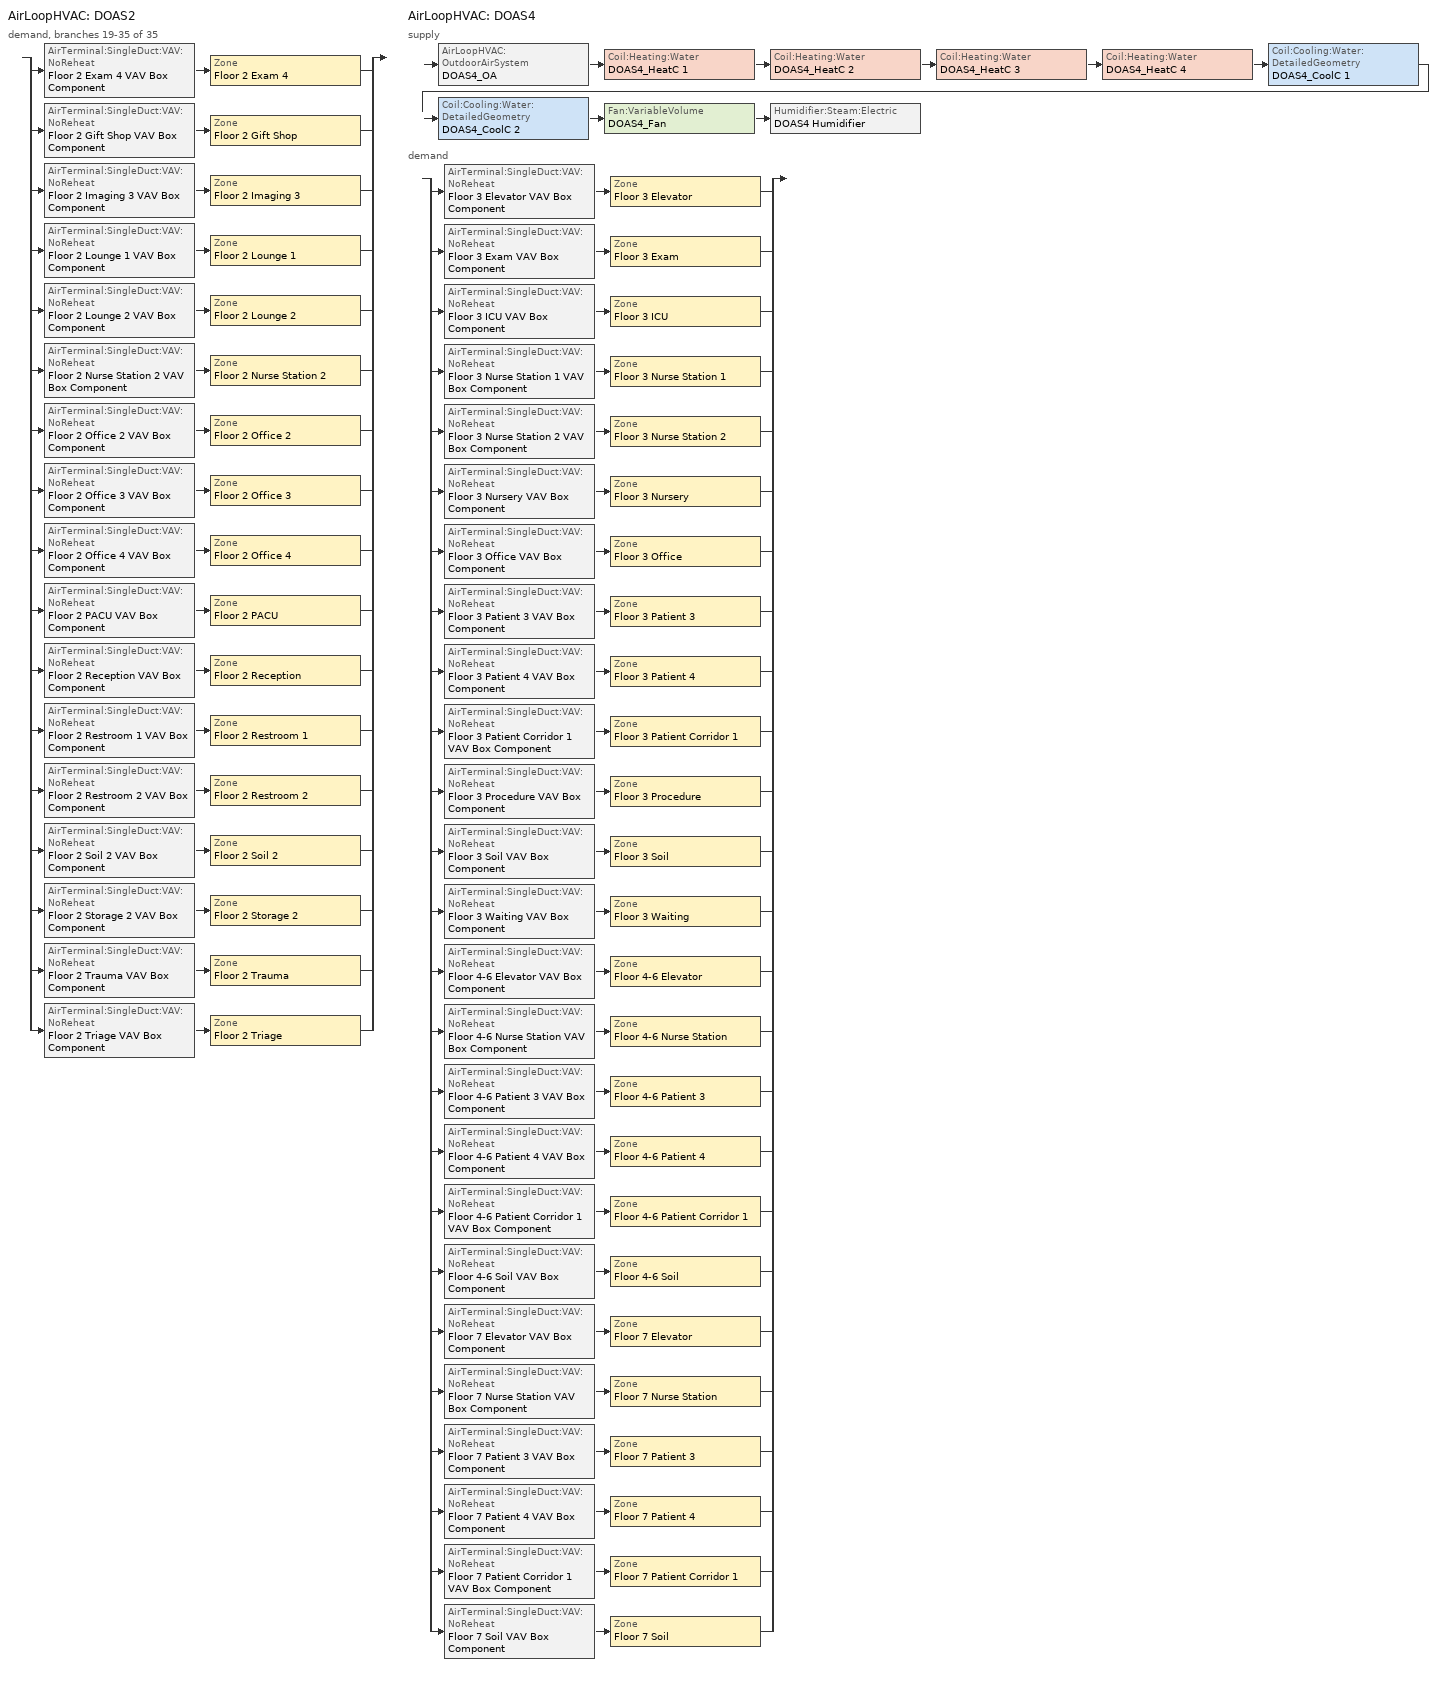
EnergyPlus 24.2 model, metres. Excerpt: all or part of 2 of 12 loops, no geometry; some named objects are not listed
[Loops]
AirLoopHVAC 'DOAS2'
 demand, branches 19-35 of 35: split
  | AirTerminal:SingleDuct:VAV:NoReheat 'Floor 2 Exam 4 VAV Box Component' > Zone 'Floor 2 Exam 4'
  | AirTerminal:SingleDuct:VAV:NoReheat 'Floor 2 Gift Shop VAV Box Component' > Zone 'Floor 2 Gift Shop'
  | AirTerminal:SingleDuct:VAV:NoReheat 'Floor 2 Imaging 3 VAV Box Component' > Zone 'Floor 2 Imaging 3'
  | AirTerminal:SingleDuct:VAV:NoReheat 'Floor 2 Lounge 1 VAV Box Component' > Zone 'Floor 2 Lounge 1'
  | AirTerminal:SingleDuct:VAV:NoReheat 'Floor 2 Lounge 2 VAV Box Component' > Zone 'Floor 2 Lounge 2'
  | AirTerminal:SingleDuct:VAV:NoReheat 'Floor 2 Nurse Station 2 VAV Box Component' > Zone 'Floor 2 Nurse Station 2'
  | AirTerminal:SingleDuct:VAV:NoReheat 'Floor 2 Office 2 VAV Box Component' > Zone 'Floor 2 Office 2'
  | AirTerminal:SingleDuct:VAV:NoReheat 'Floor 2 Office 3 VAV Box Component' > Zone 'Floor 2 Office 3'
  | AirTerminal:SingleDuct:VAV:NoReheat 'Floor 2 Office 4 VAV Box Component' > Zone 'Floor 2 Office 4'
  | AirTerminal:SingleDuct:VAV:NoReheat 'Floor 2 PACU VAV Box Component' > Zone 'Floor 2 PACU'
  | AirTerminal:SingleDuct:VAV:NoReheat 'Floor 2 Reception VAV Box Component' > Zone 'Floor 2 Reception'
  | AirTerminal:SingleDuct:VAV:NoReheat 'Floor 2 Restroom 1 VAV Box Component' > Zone 'Floor 2 Restroom 1'
  | AirTerminal:SingleDuct:VAV:NoReheat 'Floor 2 Restroom 2 VAV Box Component' > Zone 'Floor 2 Restroom 2'
  | AirTerminal:SingleDuct:VAV:NoReheat 'Floor 2 Soil 2 VAV Box Component' > Zone 'Floor 2 Soil 2'
  | AirTerminal:SingleDuct:VAV:NoReheat 'Floor 2 Storage 2 VAV Box Component' > Zone 'Floor 2 Storage 2'
  | AirTerminal:SingleDuct:VAV:NoReheat 'Floor 2 Trauma VAV Box Component' > Zone 'Floor 2 Trauma'
  | AirTerminal:SingleDuct:VAV:NoReheat 'Floor 2 Triage VAV Box Component' > Zone 'Floor 2 Triage'
AirLoopHVAC 'DOAS4'
 supply: AirLoopHVAC:OutdoorAirSystem 'DOAS4_OA' > Coil:Heating:Water 'DOAS4_HeatC 1' > Coil:Heating:Water 'DOAS4_HeatC 2' > Coil:Heating:Water 'DOAS4_HeatC 3' > Coil:Heating:Water 'DOAS4_HeatC 4' > Coil:Cooling:Water:DetailedGeometry 'DOAS4_CoolC 1' > Coil:Cooling:Water:DetailedGeometry 'DOAS4_CoolC 2' > Fan:VariableVolume 'DOAS4_Fan' > Humidifier:Steam:Electric 'DOAS4 Humidifier'
 demand: split
  | AirTerminal:SingleDuct:VAV:NoReheat 'Floor 3 Elevator VAV Box Component' > Zone 'Floor 3 Elevator'
  | AirTerminal:SingleDuct:VAV:NoReheat 'Floor 3 Exam VAV Box Component' > Zone 'Floor 3 Exam'
  | AirTerminal:SingleDuct:VAV:NoReheat 'Floor 3 ICU VAV Box Component' > Zone 'Floor 3 ICU'
  | AirTerminal:SingleDuct:VAV:NoReheat 'Floor 3 Nurse Station 1 VAV Box Component' > Zone 'Floor 3 Nurse Station 1'
  | AirTerminal:SingleDuct:VAV:NoReheat 'Floor 3 Nurse Station 2 VAV Box Component' > Zone 'Floor 3 Nurse Station 2'
  | AirTerminal:SingleDuct:VAV:NoReheat 'Floor 3 Nursery VAV Box Component' > Zone 'Floor 3 Nursery'
  | AirTerminal:SingleDuct:VAV:NoReheat 'Floor 3 Office VAV Box Component' > Zone 'Floor 3 Office'
  | AirTerminal:SingleDuct:VAV:NoReheat 'Floor 3 Patient 3 VAV Box Component' > Zone 'Floor 3 Patient 3'
  | AirTerminal:SingleDuct:VAV:NoReheat 'Floor 3 Patient 4 VAV Box Component' > Zone 'Floor 3 Patient 4'
  | AirTerminal:SingleDuct:VAV:NoReheat 'Floor 3 Patient Corridor 1 VAV Box Component' > Zone 'Floor 3 Patient Corridor 1'
  | AirTerminal:SingleDuct:VAV:NoReheat 'Floor 3 Procedure VAV Box Component' > Zone 'Floor 3 Procedure'
  | AirTerminal:SingleDuct:VAV:NoReheat 'Floor 3 Soil VAV Box Component' > Zone 'Floor 3 Soil'
  | AirTerminal:SingleDuct:VAV:NoReheat 'Floor 3 Waiting VAV Box Component' > Zone 'Floor 3 Waiting'
  | AirTerminal:SingleDuct:VAV:NoReheat 'Floor 4-6 Elevator VAV Box Component' > Zone 'Floor 4-6 Elevator'
  | AirTerminal:SingleDuct:VAV:NoReheat 'Floor 4-6 Nurse Station VAV Box Component' > Zone 'Floor 4-6 Nurse Station'
  | AirTerminal:SingleDuct:VAV:NoReheat 'Floor 4-6 Patient 3 VAV Box Component' > Zone 'Floor 4-6 Patient 3'
  | AirTerminal:SingleDuct:VAV:NoReheat 'Floor 4-6 Patient 4 VAV Box Component' > Zone 'Floor 4-6 Patient 4'
  | AirTerminal:SingleDuct:VAV:NoReheat 'Floor 4-6 Patient Corridor 1 VAV Box Component' > Zone 'Floor 4-6 Patient Corridor 1'
  | AirTerminal:SingleDuct:VAV:NoReheat 'Floor 4-6 Soil VAV Box Component' > Zone 'Floor 4-6 Soil'
  | AirTerminal:SingleDuct:VAV:NoReheat 'Floor 7 Elevator VAV Box Component' > Zone 'Floor 7 Elevator'
  | AirTerminal:SingleDuct:VAV:NoReheat 'Floor 7 Nurse Station VAV Box Component' > Zone 'Floor 7 Nurse Station'
  | AirTerminal:SingleDuct:VAV:NoReheat 'Floor 7 Patient 3 VAV Box Component' > Zone 'Floor 7 Patient 3'
  | AirTerminal:SingleDuct:VAV:NoReheat 'Floor 7 Patient 4 VAV Box Component' > Zone 'Floor 7 Patient 4'
  | AirTerminal:SingleDuct:VAV:NoReheat 'Floor 7 Patient Corridor 1 VAV Box Component' > Zone 'Floor 7 Patient Corridor 1'
  | AirTerminal:SingleDuct:VAV:NoReheat 'Floor 7 Soil VAV Box Component' > Zone 'Floor 7 Soil'
[AirLoopHVAC]
DOAS4: Design supply air flow rate=Autosize
[AirTerminal:SingleDuct:VAV:NoReheat] Availability schedule=ALWAYS_ON; Maximum air flow rate=Autosize; Zone minimum air flow input method=Scheduled
Name | Design specification outdoor air object | Minimum air flow fraction schedule
Floor 2 Exam 4 VAV Box Component | Floor 2 Exam 4 VAV Box OA Design Spec | DCV_SCH
Floor 2 Gift Shop VAV Box Component | Floor 2 Gift Shop VAV Box OA Design Spec | DCV_SCH
Floor 2 Imaging 3 VAV Box Component | Floor 2 Imaging 3 VAV Box OA Design Spec | DCV_SCH
Floor 2 Lounge 1 VAV Box Component | Floor 2 Lounge 1 VAV Box OA Design Spec | DCV_SCH
Floor 2 Lounge 2 VAV Box Component | Floor 2 Lounge 2 VAV Box OA Design Spec | DCV_SCH
Floor 2 Nurse Station 2 VAV Box Component | Floor 2 Nurse Station 2 VAV Box OA Design Spec | DCV_SCH
Floor 2 Office 2 VAV Box Component | Floor 2 Office 2 VAV Box OA Design Spec | DCV_SCH
Floor 2 Office 3 VAV Box Component | Floor 2 Office 3 VAV Box OA Design Spec | DCV_SCH
Floor 2 Office 4 VAV Box Component | Floor 2 Office 4 VAV Box OA Design Spec | DCV_SCH
Floor 2 PACU VAV Box Component | Floor 2 PACU VAV Box OA Design Spec | ALWAYS_ON
Floor 2 Reception VAV Box Component | Floor 2 Reception VAV Box OA Design Spec | DCV_SCH
Floor 2 Restroom 1 VAV Box Component | Floor 2 Restroom 1 VAV Box OA Design Spec | ALWAYS_ON
Floor 2 Restroom 2 VAV Box Component | Floor 2 Restroom 2 VAV Box OA Design Spec | ALWAYS_ON
Floor 2 Soil 2 VAV Box Component | Floor 2 Soil 2 VAV Box OA Design Spec | ALWAYS_ON
Floor 2 Storage 2 VAV Box Component | Floor 2 Storage 2 VAV Box OA Design Spec | DCV_SCH
Floor 2 Trauma VAV Box Component | Floor 2 Trauma VAV Box OA Design Spec | ALWAYS_ON
Floor 2 Triage VAV Box Component | Floor 2 Triage VAV Box OA Design Spec | ALWAYS_ON
Floor 3 Elevator VAV Box Component | Floor 3 Elevator VAV Box OA Design Spec | DCV_SCH
Floor 3 Exam VAV Box Component | Floor 3 Exam VAV Box OA Design Spec | DCV_SCH
Floor 3 ICU VAV Box Component | Floor 3 ICU VAV Box OA Design Spec | ALWAYS_ON
Floor 3 Nurse Station 1 VAV Box Component | Floor 3 Nurse Station 1 VAV Box OA Design Spec | DCV_SCH
Floor 3 Nurse Station 2 VAV Box Component | Floor 3 Nurse Station 2 VAV Box OA Design Spec | DCV_SCH
Floor 3 Nursery VAV Box Component | Floor 3 Nursery VAV Box OA Design Spec | ALWAYS_ON
Floor 3 Office VAV Box Component | Floor 3 Office VAV Box OA Design Spec | DCV_SCH
Floor 3 Patient 3 VAV Box Component | Floor 3 Patient 3 VAV Box OA Design Spec | ALWAYS_ON
Floor 3 Patient 4 VAV Box Component | Floor 3 Patient 4 VAV Box OA Design Spec | ALWAYS_ON
Floor 3 Patient Corridor 1 VAV Box Component | Floor 3 Patient Corridor 1 VAV Box OA Design Spec | DCV_SCH
Floor 3 Procedure VAV Box Component | Floor 3 Procedure VAV Box OA Design Spec | ALWAYS_ON
Floor 3 Soil VAV Box Component | Floor 3 Soil VAV Box OA Design Spec | ALWAYS_ON
Floor 3 Waiting VAV Box Component | Floor 3 Waiting VAV Box OA Design Spec | DCV_SCH
Floor 4-6 Elevator VAV Box Component | Floor 4-6 Elevator VAV Box OA Design Spec | DCV_SCH
Floor 4-6 Nurse Station VAV Box Component | Floor 4-6 Nurse Station VAV Box OA Design Spec | DCV_SCH
Floor 4-6 Patient 3 VAV Box Component | Floor 4-6 Patient 3 VAV Box OA Design Spec | ALWAYS_ON
Floor 4-6 Patient 4 VAV Box Component | Floor 4-6 Patient 4 VAV Box OA Design Spec | ALWAYS_ON
Floor 4-6 Patient Corridor 1 VAV Box Component | Floor 4-6 Patient Corridor 1 VAV Box OA Design Spec | DCV_SCH
Floor 4-6 Soil VAV Box Component | Floor 4-6 Soil VAV Box OA Design Spec | ALWAYS_ON
Floor 7 Elevator VAV Box Component | Floor 7 Elevator VAV Box OA Design Spec | DCV_SCH
Floor 7 Nurse Station VAV Box Component | Floor 7 Nurse Station VAV Box OA Design Spec | DCV_SCH
Floor 7 Patient 3 VAV Box Component | Floor 7 Patient 3 VAV Box OA Design Spec | ALWAYS_ON
Floor 7 Patient 4 VAV Box Component | Floor 7 Patient 4 VAV Box OA Design Spec | ALWAYS_ON
Floor 7 Patient Corridor 1 VAV Box Component | Floor 7 Patient Corridor 1 VAV Box OA Design Spec | DCV_SCH
Floor 7 Soil VAV Box Component | Floor 7 Soil VAV Box OA Design Spec | ALWAYS_ON
[Coil:Cooling:Water:DetailedGeometry] Availability schedule=ALWAYS_ON; Coil depth=Autosize; Fin diameter=Autosize; Fin spacing=0.0018; Fin surface area=Autosize; Fin thermal conductivity=204; Fin thickness=0.0015; Maximum water flow rate=Autosize; Minimum airflow area=Autosize; Number of tube rows=6; Number of tubes per row=Autosize; Total tube inside area=Autosize; Tube depth spacing=0.026; Tube inside diameter=0.01445; Tube outside diameter=0.0159; Tube outside surface area=Autosize; Tube thermal conductivity=386
DOAS4_CoolC 1; DOAS4_CoolC 2
[Coil:Heating:Water] Availability schedule=ALWAYS_ON; Maximum water flow rate=Autosize; Performance input method=UFactorTimesAreaAndDesignWaterFlowRate; Rated capacity=Autosize; Rated inlet air temperature=16.6; Rated inlet water temperature=82.2; Rated outlet air temperature=32.2; Rated outlet water temperature=71.1; U factor times area value=Autosize
DOAS4_HeatC 1; DOAS4_HeatC 2; DOAS4_HeatC 3; DOAS4_HeatC 4
[ComponentCost:LineItem]
Name | Cost per each | Item | Line item type | Quantity | Cost per unit of output capacity
Daylighting:Floor 2 Lounge 2 | 1 | Floor 2 Lounge 2 | Daylighting:Controls | 1
Daylighting:Floor 2 Nurse Station 2 | 1 | Floor 2 Nurse Station 2 | Daylighting:Controls | 1
Daylighting:Floor 2 Office 2 | 1 | Floor 2 Office 2 | Daylighting:Controls | 1
Daylighting:Floor 2 Office 4 | 1 | Floor 2 Office 4 | Daylighting:Controls | 1
Daylighting:Floor 2 Reception | 1 | Floor 2 Reception | Daylighting:Controls | 1
Daylighting:Floor 3 Elevator | 1 | Floor 3 Elevator | Daylighting:Controls | 1
Daylighting:Floor 3 Nurse Station 1 | 1 | Floor 3 Nurse Station 1 | Daylighting:Controls | 1
Daylighting:Floor 3 Nurse Station 2 | 1 | Floor 3 Nurse Station 2 | Daylighting:Controls | 1
Daylighting:Floor 3 Office | 1 | Floor 3 Office | Daylighting:Controls | 1
Daylighting:Floor 3 Patient Corridor 1 | 1 | Floor 3 Patient Corridor 1 | Daylighting:Controls | 1
Daylighting:Floor 3 Waiting | 1 | Floor 3 Waiting | Daylighting:Controls | 1
Daylighting:Floor 4-6 Elevator | 1 | Floor 4-6 Elevator | Daylighting:Controls | 1
Daylighting:Floor 4-6 Nurse Station | 1 | Floor 4-6 Nurse Station | Daylighting:Controls | 1
Daylighting:Floor 4-6 Patient Corridor 1 | 1 | Floor 4-6 Patient Corridor 1 | Daylighting:Controls | 1
Daylighting:Floor 7 Elevator | 1 | Floor 7 Elevator | Daylighting:Controls | 1
Daylighting:Floor 7 Nurse Station | 1 | Floor 7 Nurse Station | Daylighting:Controls | 1
Daylighting:Floor 7 Patient Corridor 1 | 1 | Floor 7 Patient Corridor 1 | Daylighting:Controls | 1
ElectricEquipment:Floor 2 Exam 4:ElecPlug | 1 | Floor 2 Exam 4 | General | 3.9985
ElectricEquipment:Floor 2 Gift Shop:ElecPlug | 1 | Floor 2 Gift Shop | General | 0.8997
ElectricEquipment:Floor 2 Imaging 3:ElecPlug | 1 | Floor 2 Imaging 3 | General | 3.9985
ElectricEquipment:Floor 2 Imaging 3:ElecProcess | 1 | Floor 2 Imaging 3 | General | 31.9995
ElectricEquipment:Floor 2 Lounge 1:ElecPlug | 1 | Floor 2 Lounge 1 | General | 0.1204
ElectricEquipment:Floor 2 Lounge 2:ElecPlug | 1 | Floor 2 Lounge 2 | General | 0.0878
ElectricEquipment:Floor 2 Nurse Station 2:ElecPlug | 1 | Floor 2 Nurse Station 2 | General | 0.9996
ElectricEquipment:Floor 2 Nurse Station 2:ElecProcess | 1 | Floor 2 Nurse Station 2 | General | 1.9993
ElectricEquipment:Floor 2 Office 2:ElecPlug | 1 | Floor 2 Office 2 | General | 0.9597
ElectricEquipment:Floor 2 Office 3:ElecPlug | 1 | Floor 2 Office 3 | General | 1.4995
ElectricEquipment:Floor 2 Office 4:ElecPlug | 1 | Floor 2 Office 4 | General | 1.7494
ElectricEquipment:Floor 2 PACU:ElecPlug; ElectricEquipment:Floor 2 PACU:ElecProcess | 1 | Floor 2 PACU | General | 4.0485
ElectricEquipment:Floor 2 Reception:ElecPlug | 1 | Floor 2 Reception | General | 0.1756
ElectricEquipment:Floor 2 Restroom 1:ElecPlug | 1 | Floor 2 Restroom 1 | General | 0.0642
ElectricEquipment:Floor 2 Restroom 2:ElecPlug | 1 | Floor 2 Restroom 2 | General | 0.0903
ElectricEquipment:Floor 2 Storage 2:ElecPlug | 1 | Floor 2 Storage 2 | General | 0.6398
ElectricEquipment:Floor 2 Trauma:ElecPlug | 1 | Floor 2 Trauma | General | 4.4784
ElectricEquipment:Floor 2 Trauma:ElecProcess | 1 | Floor 2 Trauma | General | 13.4393
ElectricEquipment:Floor 2 Triage:ElecPlug | 1 | Floor 2 Triage | General | 0.8747
ElectricEquipment:Floor 3 Elevator:ElecPlug | 1 | Floor 3 Elevator | General | 0.1806
ElectricEquipment:Floor 3 Exam:ElecPlug | 1 | Floor 3 Exam | General | 2.699
ElectricEquipment:Floor 3 ICU:ElecPlug; ElectricEquipment:Floor 3 ICU:ElecProcess | 1 | Floor 3 ICU | General | 2.0992
ElectricEquipment:Floor 3 Nurse Station 1:ElecPlug | 1 | Floor 3 Nurse Station 1 | General | 0.7517
ElectricEquipment:Floor 3 Nurse Station 1:ElecProcess | 1 | Floor 3 Nurse Station 1 | General | 1.5035
ElectricEquipment:Floor 3 Nurse Station 2:ElecPlug | 1 | Floor 3 Nurse Station 2 | General | 0.5998
ElectricEquipment:Floor 3 Nurse Station 2:ElecProcess | 1 | Floor 3 Nurse Station 2 | General | 1.1996
ElectricEquipment:Floor 3 Nursery:ElecPlug | 1 | Floor 3 Nursery | General | 0.9896
ElectricEquipment:Floor 3 Office:ElecPlug | 1 | Floor 3 Office | General | 1.3495
ElectricEquipment:Floor 3 Patient 3:ElecPlug | 1 | Floor 3 Patient 3 | General | 3.9486
ElectricEquipment:Floor 3 Patient 4:ElecPlug | 1 | Floor 3 Patient 4 | General | 3.9486
ElectricEquipment:Floor 3 Patient Corridor 1:ElecPlug | 1 | Floor 3 Patient Corridor 1 | General | 0.3355
ElectricEquipment:Floor 3 Procedure:ElecPlug | 1 | Floor 3 Procedure | General | 0.7197
ElectricEquipment:Floor 3 Procedure:ElecProcess | 1 | Floor 3 Procedure | General | 2.1599
ElectricEquipment:Floor 3 Waiting:ElecPlug | 1 | Floor 3 Waiting | General | 0.0993
ElectricEquipment:Floor 4-6 Elevator:ElecPlug | 1 | Floor 4-6 Elevator | General | 0.5418
ElectricEquipment:Floor 4-6 Nurse Station:ElecPlug | 1 | Floor 4-6 Nurse Station | General | 2.2552
ElectricEquipment:Floor 4-6 Nurse Station:ElecProcess | 1 | Floor 4-6 Nurse Station | General | 4.5104
ElectricEquipment:Floor 4-6 Patient 3:ElecPlug | 1 | Floor 4-6 Patient 3 | General | 11.8457
ElectricEquipment:Floor 4-6 Patient 4:ElecPlug | 1 | Floor 4-6 Patient 4 | General | 11.8457
ElectricEquipment:Floor 4-6 Patient Corridor 1:ElecPlug | 1 | Floor 4-6 Patient Corridor 1 | General | 1.0066
ElectricEquipment:Floor 7 Elevator:ElecPlug | 1 | Floor 7 Elevator | General | 0.1806
ElectricEquipment:Floor 7 Nurse Station:ElecPlug | 1 | Floor 7 Nurse Station | General | 0.7517
ElectricEquipment:Floor 7 Nurse Station:ElecProcess | 1 | Floor 7 Nurse Station | General | 1.5035
ElectricEquipment:Floor 7 Patient 3:ElecPlug | 1 | Floor 7 Patient 3 | General | 3.9486
ElectricEquipment:Floor 7 Patient 4:ElecPlug | 1 | Floor 7 Patient 4 | General | 3.9486
ElectricEquipment:Floor 7 Patient Corridor 1:ElecPlug | 1 | Floor 7 Patient Corridor 1 | General | 0.3355
Infiltration:Floor 2 Gift Shop | 1 | Floor 2 Gift Shop | General | 0
Infiltration:Floor 2 Imaging 3 | 1 | Floor 2 Imaging 3 | General | 0
Infiltration:Floor 2 Lounge 2 | 1 | Floor 2 Lounge 2 | General | 0
Infiltration:Floor 2 Nurse Station 2 | 1 | Floor 2 Nurse Station 2 | General | 0
Infiltration:Floor 2 Office 2 | 1 | Floor 2 Office 2 | General | 0
Infiltration:Floor 2 Office 4 | 1 | Floor 2 Office 4 | General | 0
Infiltration:Floor 2 PACU | 1 | Floor 2 PACU | General | 0
Infiltration:Floor 2 Reception | 1 | Floor 2 Reception | General | 0
Infiltration:Floor 2 Restroom 1 | 1 | Floor 2 Restroom 1 | General | 0
Infiltration:Floor 2 Restroom 2 | 1 | Floor 2 Restroom 2 | General | 0
Infiltration:Floor 2 Triage | 1 | Floor 2 Triage | General | 0
Infiltration:Floor 3 Elevator | 1 | Floor 3 Elevator | General | 0
Infiltration:Floor 3 ICU | 1 | Floor 3 ICU | General | 0
Infiltration:Floor 3 Nurse Station 1 | 1 | Floor 3 Nurse Station 1 | General | 0
Infiltration:Floor 3 Nurse Station 2 | 1 | Floor 3 Nurse Station 2 | General | 0
Infiltration:Floor 3 Nursery | 1 | Floor 3 Nursery | General | 0
Infiltration:Floor 3 Office | 1 | Floor 3 Office | General | 0
Infiltration:Floor 3 Patient 3 | 1 | Floor 3 Patient 3 | General | 0
Infiltration:Floor 3 Patient 4 | 1 | Floor 3 Patient 4 | General | 0
Infiltration:Floor 3 Patient Corridor 1 | 1 | Floor 3 Patient Corridor 1 | General | 0
Infiltration:Floor 3 Procedure | 1 | Floor 3 Procedure | General | 0
Infiltration:Floor 3 Waiting | 1 | Floor 3 Waiting | General | 0
Infiltration:Floor 4-6 Elevator | 1 | Floor 4-6 Elevator | General | 0
Infiltration:Floor 4-6 Nurse Station | 1 | Floor 4-6 Nurse Station | General | 0
Infiltration:Floor 4-6 Patient 3 | 1 | Floor 4-6 Patient 3 | General | 0
Infiltration:Floor 4-6 Patient 4 | 1 | Floor 4-6 Patient 4 | General | 0
Infiltration:Floor 4-6 Patient Corridor 1 | 1 | Floor 4-6 Patient Corridor 1 | General | 0
Infiltration:Floor 7 Elevator | 1 | Floor 7 Elevator | General | 0
Infiltration:Floor 7 Nurse Station | 1 | Floor 7 Nurse Station | General | 0
Infiltration:Floor 7 Patient 3 | 1 | Floor 7 Patient 3 | General | 0
Infiltration:Floor 7 Patient 4 | 1 | Floor 7 Patient 4 | General | 0
Infiltration:Floor 7 Patient Corridor 1 | 1 | Floor 7 Patient Corridor 1 | General | 0
LIGHTING EQUIP:Floor 2 Exam 4 |  | Floor 2 Exam 4 | Lights |  | 1
LIGHTING EQUIP:Floor 2 Gift Shop |  | Floor 2 Gift Shop | Lights |  | 1
LIGHTING EQUIP:Floor 2 Imaging 3 |  | Floor 2 Imaging 3 | Lights |  | 1
LIGHTING EQUIP:Floor 2 Lounge 1 |  | Floor 2 Lounge 1 | Lights |  | 1
LIGHTING EQUIP:Floor 2 Lounge 2 |  | Floor 2 Lounge 2 | Lights |  | 1
LIGHTING EQUIP:Floor 2 Nurse Station 2 |  | Floor 2 Nurse Station 2 | Lights |  | 1
LIGHTING EQUIP:Floor 2 Office 2 |  | Floor 2 Office 2 | Lights |  | 1
LIGHTING EQUIP:Floor 2 Office 3 |  | Floor 2 Office 3 | Lights |  | 1
LIGHTING EQUIP:Floor 2 Office 4 |  | Floor 2 Office 4 | Lights |  | 1
LIGHTING EQUIP:Floor 2 PACU |  | Floor 2 PACU | Lights |  | 1
LIGHTING EQUIP:Floor 2 Reception |  | Floor 2 Reception | Lights |  | 1
LIGHTING EQUIP:Floor 2 Restroom 1 |  | Floor 2 Restroom 1 | Lights |  | 1
LIGHTING EQUIP:Floor 2 Restroom 2 |  | Floor 2 Restroom 2 | Lights |  | 1
LIGHTING EQUIP:Floor 2 Soil 2 |  | Floor 2 Soil 2 | Lights |  | 1
LIGHTING EQUIP:Floor 2 Storage 2 |  | Floor 2 Storage 2 | Lights |  | 1
LIGHTING EQUIP:Floor 2 Trauma |  | Floor 2 Trauma | Lights |  | 1
LIGHTING EQUIP:Floor 2 Triage |  | Floor 2 Triage | Lights |  | 1
LIGHTING EQUIP:Floor 3 Elevator |  | Floor 3 Elevator | Lights |  | 1
LIGHTING EQUIP:Floor 3 Exam |  | Floor 3 Exam | Lights |  | 1
LIGHTING EQUIP:Floor 3 ICU |  | Floor 3 ICU | Lights |  | 1
LIGHTING EQUIP:Floor 3 Nurse Station 1 |  | Floor 3 Nurse Station 1 | Lights |  | 1
LIGHTING EQUIP:Floor 3 Nurse Station 2 |  | Floor 3 Nurse Station 2 | Lights |  | 1
LIGHTING EQUIP:Floor 3 Nursery |  | Floor 3 Nursery | Lights |  | 1
LIGHTING EQUIP:Floor 3 Office |  | Floor 3 Office | Lights |  | 1
LIGHTING EQUIP:Floor 3 Patient 3 |  | Floor 3 Patient 3 | Lights |  | 1
LIGHTING EQUIP:Floor 3 Patient 4 |  | Floor 3 Patient 4 | Lights |  | 1
LIGHTING EQUIP:Floor 3 Patient Corridor 1 |  | Floor 3 Patient Corridor 1 | Lights |  | 1
LIGHTING EQUIP:Floor 3 Procedure |  | Floor 3 Procedure | Lights |  | 1
LIGHTING EQUIP:Floor 3 Soil |  | Floor 3 Soil | Lights |  | 1
LIGHTING EQUIP:Floor 3 Waiting |  | Floor 3 Waiting | Lights |  | 1
LIGHTING EQUIP:Floor 4-6 Elevator |  | Floor 4-6 Elevator | Lights |  | 1
LIGHTING EQUIP:Floor 4-6 Nurse Station |  | Floor 4-6 Nurse Station | Lights |  | 1
LIGHTING EQUIP:Floor 4-6 Patient 3 |  | Floor 4-6 Patient 3 | Lights |  | 1
LIGHTING EQUIP:Floor 4-6 Patient 4 |  | Floor 4-6 Patient 4 | Lights |  | 1
LIGHTING EQUIP:Floor 4-6 Patient Corridor 1 |  | Floor 4-6 Patient Corridor 1 | Lights |  | 1
LIGHTING EQUIP:Floor 4-6 Soil |  | Floor 4-6 Soil | Lights |  | 1
LIGHTING EQUIP:Floor 7 Elevator |  | Floor 7 Elevator | Lights |  | 1
LIGHTING EQUIP:Floor 7 Nurse Station |  | Floor 7 Nurse Station | Lights |  | 1
LIGHTING EQUIP:Floor 7 Patient 3 |  | Floor 7 Patient 3 | Lights |  | 1
LIGHTING EQUIP:Floor 7 Patient 4 |  | Floor 7 Patient 4 | Lights |  | 1
LIGHTING EQUIP:Floor 7 Patient Corridor 1 |  | Floor 7 Patient Corridor 1 | Lights |  | 1
LIGHTING EQUIP:Floor 7 Soil |  | Floor 7 Soil | Lights |  | 1
People:Floor 2 Exam 4 | 1 | Floor 2 Exam 4 | General | 19.9927
People:Floor 2 Gift Shop | 1 | Floor 2 Gift Shop | General | 8.9967
People:Floor 2 Imaging 3 | 1 | Floor 2 Imaging 3 | General | 19.9927
People:Floor 2 Lounge 1 | 1 | Floor 2 Lounge 1 | General | 5.9978
People:Floor 2 Lounge 2 | 1 | Floor 2 Lounge 2 | General | 4.3734
People:Floor 2 Nurse Station 2 | 1 | Floor 2 Nurse Station 2 | General | 19.9927
People:Floor 2 Office 2 | 1 | Floor 2 Office 2 | General | 9.5965
People:Floor 2 Office 3 | 1 | Floor 2 Office 3 | General | 14.9946
People:Floor 2 Office 4 | 1 | Floor 2 Office 4 | General | 17.4936
People:Floor 2 PACU | 1 | Floor 2 PACU | General | 20.2426
People:Floor 2 Reception | 1 | Floor 2 Reception | General | 52.4972
People:Floor 2 Restroom 1 | 1 | Floor 2 Restroom 1 | General | 3.1988
People:Floor 2 Restroom 2 | 1 | Floor 2 Restroom 2 | General | 4.4984
People:Floor 2 Soil 2 | 1 | Floor 2 Soil 2 | General | 1.5994
People:Floor 2 Trauma | 1 | Floor 2 Trauma | General | 22.3919
People:Floor 2 Triage | 1 | Floor 2 Triage | General | 4.3734
People:Floor 3 Elevator | 1 | Floor 3 Elevator | General | 53.9971
People:Floor 3 Exam | 1 | Floor 3 Exam | General | 13.4951
People:Floor 3 ICU | 1 | Floor 3 ICU | General | 10.4962
People:Floor 3 Nurse Station 1 | 1 | Floor 3 Nurse Station 1 | General | 15.0345
People:Floor 3 Nurse Station 2 | 1 | Floor 3 Nurse Station 2 | General | 11.9956
People:Floor 3 Nursery | 1 | Floor 3 Nursery | General | 4.9482
People:Floor 3 Office | 1 | Floor 3 Office | General | 13.4951
People:Floor 3 Patient 3 | 1 | Floor 3 Patient 3 | General | 19.7428
People:Floor 3 Patient 4 | 1 | Floor 3 Patient 4 | General | 19.7428
People:Floor 3 Procedure | 1 | Floor 3 Procedure | General | 3.5987
People:Floor 3 Soil | 1 | Floor 3 Soil | General | 4.9982
People:Floor 3 Waiting | 1 | Floor 3 Waiting | General | 29.6984
People:Floor 4-6 Elevator | 1 | Floor 4-6 Elevator | General | 161.9913
People:Floor 4-6 Nurse Station | 1 | Floor 4-6 Nurse Station | General | 45.1036
People:Floor 4-6 Patient 3 | 1 | Floor 4-6 Patient 3 | General | 59.2285
People:Floor 4-6 Patient 4 | 1 | Floor 4-6 Patient 4 | General | 59.2285
People:Floor 4-6 Soil | 1 | Floor 4-6 Soil | General | 14.9946
People:Floor 7 Elevator | 1 | Floor 7 Elevator | General | 53.9971
People:Floor 7 Nurse Station | 1 | Floor 7 Nurse Station | General | 15.0345
People:Floor 7 Patient 3 | 1 | Floor 7 Patient 3 | General | 19.7428
People:Floor 7 Patient 4 | 1 | Floor 7 Patient 4 | General | 19.7428
People:Floor 7 Soil | 1 | Floor 7 Soil | General | 4.9982
[Controller:OutdoorAir]
DOAS4_OA_Controller: Economizer control action type=ModulateFlow; Economizer control type=DifferentialEnthalpy; Economizer maximum limit dry bulb temperature=28; Economizer maximum limit enthalpy=64000; Economizer minimum limit dry bulb temperature=-100; Heat recovery bypass control type=BypassWhenOAFlowGreaterThanMinimum; High humidity control=No; Lockout type=NoLockout; Maximum outdoor air flow rate=Autosize; Minimum fraction of outdoor air schedule=DOAS4_OAMinOAFracSchedule; Minimum limit type=FixedMinimum; Minimum outdoor air flow rate=0; Minimum outdoor air schedule=MinOA_MotorizedDamper_Sched
[Controller:WaterCoil] Actuator variable=Flow; Maximum actuated flow=Autosize; Minimum actuated flow=0
Name | Action | Control variable | Controller convergence tolerance
DOAS4_CoolC 1_Controller; DOAS4_CoolC 2_Controller | Reverse | TemperatureAndHumidityRatio
DOAS4_HeatC 1_Controller; DOAS4_HeatC 2_Controller; DOAS4_HeatC 3_Controller; DOAS4_HeatC 4_Controller | Normal | Temperature | 0.0001
[DesignSpecification:OutdoorAir]
Name | Outdoor air flow air changes per hour | Outdoor air flow per person | Outdoor air flow per zone | Outdoor air flow per zone floor area | Outdoor air method
Floor 2 Exam 4 VAV Box OA Design Spec; Floor 2 Gift Shop VAV Box OA Design Spec; Floor 2 Imaging 3 VAV Box OA Design Spec; Floor 2 Lounge 1 VAV Box OA Design Spec; Floor 2 Lounge 2 VAV Box OA Design Spec; Floor 2 Nurse Station 2 VAV Box OA Design Spec; Floor 2 Office 2 VAV Box OA Design Spec; Floor 2 Office 3 VAV Box OA Design Spec; Floor 2 Office 4 VAV Box OA Design Spec; Floor 2 Reception VAV Box OA Design Spec; Floor 2 Soil 2 VAV Box OA Design Spec; Floor 3 Elevator VAV Box OA Design Spec; Floor 3 Exam VAV Box OA Design Spec; Floor 3 Nurse Station 1 VAV Box OA Design Spec; Floor 3 Nurse Station 2 VAV Box OA Design Spec; Floor 3 Office VAV Box OA Design Spec; Floor 3 Soil VAV Box OA Design Spec; Floor 3 Waiting VAV Box OA Design Spec; Floor 4-6 Elevator VAV Box OA Design Spec; Floor 4-6 Nurse Station VAV Box OA Design Spec; Floor 4-6 Soil VAV Box OA Design Spec; Floor 7 Elevator VAV Box OA Design Spec; Floor 7 Nurse Station VAV Box OA Design Spec; Floor 7 Soil VAV Box OA Design Spec | 0 | 0.00236 | 0 | 0.000305 | Sum
Floor 2 PACU VAV Box OA Design Spec; Floor 2 Triage VAV Box OA Design Spec; Floor 3 ICU VAV Box OA Design Spec; Floor 3 Nursery VAV Box OA Design Spec; Floor 3 Patient 3 VAV Box OA Design Spec; Floor 3 Patient 4 VAV Box OA Design Spec; Floor 4-6 Patient 3 VAV Box OA Design Spec; Floor 4-6 Patient 4 VAV Box OA Design Spec; Floor 7 Patient 3 VAV Box OA Design Spec; Floor 7 Patient 4 VAV Box OA Design Spec | 2 | 0 | 0 | 0 | Sum
Floor 2 Restroom 1 VAV Box OA Design Spec; Floor 2 Restroom 2 VAV Box OA Design Spec | 0 | 0 | 0 | 0.00127 | Sum
Floor 2 Storage 2 VAV Box OA Design Spec | 0 | 0 | 0 | 0.00061 | Sum
Floor 2 Trauma VAV Box OA Design Spec; Floor 3 Procedure VAV Box OA Design Spec | 3 | 0 | 0 | 0 | Sum
Floor 3 Patient Corridor 1 VAV Box OA Design Spec; Floor 4-6 Patient Corridor 1 VAV Box OA Design Spec; Floor 7 Patient Corridor 1 VAV Box OA Design Spec | 0 | 0 | 0 | 0.000305 | Sum
SZ DSOA Floor 2 Exam 4; SZ DSOA Floor 2 Imaging 3; SZ DSOA Floor 2 Nurse Station 2 |  | 0 | 0.160525 | 0 | Flow/Zone
SZ DSOA Floor 2 Gift Shop |  | 0 | 0.0722361 | 0 | Flow/Zone
SZ DSOA Floor 2 Lounge 1 |  | 0 | 0.0481574 | 0 | Flow/Zone
SZ DSOA Floor 2 Lounge 2 |  | 0 | 0.0351147 | 0 | Flow/Zone
SZ DSOA Floor 2 Office 2 |  | 0 | 0.0770518 | 0 | Flow/Zone
SZ DSOA Floor 2 Office 3 |  | 0 | 0.120393 | 0 | Flow/Zone
SZ DSOA Floor 2 Office 4 |  | 0 | 0.140459 | 0 | Flow/Zone
SZ DSOA Floor 2 PACU |  | 0 | 0.637129 | 0 | Flow/Zone
SZ DSOA Floor 2 Reception |  | 0 | 0.17348 | 0 | Flow/Zone
SZ DSOA Floor 2 Restroom 1 |  | 0 | 0.0755116 | 0 | Flow/Zone
SZ DSOA Floor 2 Restroom 2 |  | 0 | 0.106188 | 0 | Flow/Zone
SZ DSOA Floor 2 Soil 2 |  | 0 | 0.012842 | 0 | Flow/Zone
SZ DSOA Floor 2 Storage 2 |  | 0 | 0.0362693 | 0 | Flow/Zone
SZ DSOA Floor 2 Trauma |  | 0 | 1.05716 | 0 | Flow/Zone
SZ DSOA Floor 2 Triage |  | 0 | 0.137651 | 0 | Flow/Zone
SZ DSOA Floor 3 Elevator; SZ DSOA Floor 4-6 Elevator; SZ DSOA Floor 7 Elevator |  | 0 | 0.178437 | 0 | Flow/Zone
SZ DSOA Floor 3 Exam; SZ DSOA Floor 3 Office |  | 0 | 0.108354 | 0 | Flow/Zone
SZ DSOA Floor 3 ICU |  | 0 | 0.330363 | 0 | Flow/Zone
SZ DSOA Floor 3 Nurse Station 1; SZ DSOA Floor 4-6 Nurse Station; SZ DSOA Floor 7 Nurse Station |  | 0 | 0.120714 | 0 | Flow/Zone
SZ DSOA Floor 3 Nurse Station 2 |  | 0 | 0.0963147 | 0 | Flow/Zone
SZ DSOA Floor 3 Nursery |  | 0 | 0.155743 | 0 | Flow/Zone
SZ DSOA Floor 3 Patient 3; SZ DSOA Floor 3 Patient 4; SZ DSOA Floor 4-6 Patient 3; SZ DSOA Floor 4-6 Patient 4; SZ DSOA Floor 7 Patient 3; SZ DSOA Floor 7 Patient 4 |  | 0 | 0.621397 | 0 | Flow/Zone
SZ DSOA Floor 3 Patient Corridor 1; SZ DSOA Floor 4-6 Patient Corridor 1; SZ DSOA Floor 7 Patient Corridor 1 |  | 0 | 0.0947534 | 0 | Flow/Zone
SZ DSOA Floor 3 Procedure |  | 0 | 0.169901 | 0 | Flow/Zone
SZ DSOA Floor 3 Soil; SZ DSOA Floor 4-6 Soil; SZ DSOA Floor 7 Soil |  | 0 | 0.0401311 | 0 | Flow/Zone
SZ DSOA Floor 3 Waiting |  | 0 | 0.0981403 | 0 | Flow/Zone
[Fan:VariableVolume]
DOAS4_Fan: Availability schedule=HVACOperationSchd; End use subcategory=Fan Energy; Fan power coefficient 1=0.0407599; Fan power coefficient 2=0.088045; Fan power coefficient 3=-0.0729261; Fan power coefficient 4=0.94374; Fan power coefficient 5=0; Fan power minimum air flow rate=0; Fan power minimum flow rate input method=FixedFlowRate; Fan total efficiency=0.682; Maximum flow rate=Autosize; Motor efficiency=0.962; Motor in airstream fraction=1; Pressure rise=1866
[Fan:ZoneExhaust] Availability schedule=Hours_of_operation; End use subcategory=Zone Exhaust Fans; Fan total efficiency=0.5; Pressure rise=187
Name | Maximum flow rate
Floor 2 Restroom 1 Exhaust Fan 1 | 0.0755
Floor 2 Restroom 2 Exhaust Fan 1 | 0.1062
Floor 2 Soil 2 Exhaust Fan 1 | 0.0128
Floor 2 Triage Exhaust Fan 1 | 0.1377
Floor 3 Soil Exhaust Fan 1; Floor 4-6 Soil Exhaust Fan 1; Floor 7 Soil Exhaust Fan 1 | 0.0401
[Humidifier:Steam:Electric]
DOAS4 Humidifier: Availability schedule=ALWAYS_ON; Rated capacity=0.0001813; Rated fan power=0; Rated power=536374; Standby power=0
[SetpointManager:MixedAir] Control variable=Temperature
Name | Setpoint node or nodelist
DOAS4_CoolC 1 SAT Manager | DOAS4_CoolC 1-DOAS4_CoolC 2Node
DOAS4_HeatC 1 SAT Manager | DOAS4_HeatC 1-DOAS4_HeatC 2Node
DOAS4_HeatC 2 SAT Manager | DOAS4_HeatC 2-DOAS4_HeatC 3Node
DOAS4_HeatC 3 SAT Manager | DOAS4_HeatC 3-DOAS4_HeatC 4Node
DOAS4_HeatC 4 SAT Manager | DOAS4_HeatC 4-DOAS4_CoolC 1Node
DOAS4_OAMixed Air Temp Manager | DOAS4_OA-DOAS4_HeatC 1Node
[SetpointManager:SingleZone:Humidity:Maximum]
Name | Setpoint node or nodelist
DOAS4_CoolC 1 HUMRAT setpoint | DOAS4_CoolC 1-DOAS4_CoolC 2Node
DOAS4_CoolC 2 HUMRAT setpoint | DOAS4_CoolC 2-DOAS4_FanNode
[SetpointManager:SingleZone:Humidity:Minimum]
DOAS4 Humidifier HUMRAT setpoint: Setpoint node or nodelist=DOAS4 Supply Equipment Outlet Node
[Sizing:System]
DOAS4: 100 outdoor air in cooling=Yes; 100 outdoor air in heating=Yes; Central cooling capacity control method=VAV; Central cooling design supply air humidity ratio=0.0085; Central cooling design supply air temperature=12.8; Central heating design supply air humidity ratio=0.008; Central heating design supply air temperature=12.8; Central heating maximum system air flow ratio=0.3; Cooling design capacity=Autosize; Cooling design capacity method=CoolingDesignCapacity; Cooling supply air flow rate=0; Cooling supply air flow rate method=DesignDay; Design outdoor air flow rate=Autosize; Heating design capacity=Autosize; Heating design capacity method=HeatingDesignCapacity; Heating supply air flow rate=0; Heating supply air flow rate method=DesignDay; Precool design humidity ratio=0.008; Precool design temperature=12.8; Preheat design humidity ratio=0.008; Preheat design temperature=7; Type of load to size on=VentilationRequirement; Type of zone sum to use=NonCoincident; Zone maximum outdoor air fraction=1
[Sizing:Zone] Account for dedicated outdoor air system=No; Cooling design air flow method=DesignDayWithLimit; Cooling minimum air flow fraction=0; Dedicated outdoor air high setpoint temperature for design=Autosize; Dedicated outdoor air low setpoint temperature for design=Autosize; Dedicated outdoor air system control strategy=NeutralSupplyAir; Heating design air flow method=DesignDay; Heating design air flow rate=0; Zone cooling design supply air humidity ratio=0.0085; Zone cooling design supply air temperature=13; Zone cooling design supply air temperature input method=SupplyAirTemperature; Zone heating design supply air humidity ratio=0.008; Zone heating design supply air temperature=40; Zone heating design supply air temperature input method=SupplyAirTemperature
Name | Cooling minimum air flow | Design specification outdoor air object
Floor 2 Exam 4 | 1.72733 | SZ DSOA Floor 2 Exam 4
Floor 2 Gift Shop |  | SZ DSOA Floor 2 Gift Shop
Floor 2 Imaging 3 | 1.72733 | SZ DSOA Floor 2 Imaging 3
Floor 2 Lounge 1 |  | SZ DSOA Floor 2 Lounge 1
Floor 2 Lounge 2 |  | SZ DSOA Floor 2 Lounge 2
Floor 2 Nurse Station 2 |  | SZ DSOA Floor 2 Nurse Station 2
Floor 2 Office 2 |  | SZ DSOA Floor 2 Office 2
Floor 2 Office 3 |  | SZ DSOA Floor 2 Office 3
Floor 2 Office 4 |  | SZ DSOA Floor 2 Office 4
Floor 2 PACU | 1.27426 | SZ DSOA Floor 2 PACU
Floor 2 Reception |  | SZ DSOA Floor 2 Reception
Floor 2 Restroom 1 | 0.427899 | SZ DSOA Floor 2 Restroom 1
Floor 2 Restroom 2 | 0.601733 | SZ DSOA Floor 2 Restroom 2
Floor 2 Soil 2 | 0.238868 | SZ DSOA Floor 2 Soil 2
Floor 2 Storage 2 |  | SZ DSOA Floor 2 Storage 2
Floor 2 Trauma | 4.22865 | SZ DSOA Floor 2 Trauma
Floor 2 Triage | 0.688257 | SZ DSOA Floor 2 Triage
Floor 3 Elevator |  | SZ DSOA Floor 3 Elevator
Floor 3 Exam | 1.16595 | SZ DSOA Floor 3 Exam
Floor 3 ICU | 0.660726 | SZ DSOA Floor 3 ICU
Floor 3 Nurse Station 1 |  | SZ DSOA Floor 3 Nurse Station 1
Floor 3 Nurse Station 2 |  | SZ DSOA Floor 3 Nurse Station 2
Floor 3 Nursery | 0.311485 | SZ DSOA Floor 3 Nursery
Floor 3 Office |  | SZ DSOA Floor 3 Office
Floor 3 Patient 3 | 0.621397 | SZ DSOA Floor 3 Patient 3
Floor 3 Patient 4 | 0.621397 | SZ DSOA Floor 3 Patient 4
Floor 3 Patient Corridor 1 | 0.431373 | SZ DSOA Floor 3 Patient Corridor 1
Floor 3 Procedure | 0.679604 | SZ DSOA Floor 3 Procedure
Floor 3 Soil | 0.746464 | SZ DSOA Floor 3 Soil
Floor 3 Waiting |  | SZ DSOA Floor 3 Waiting
Floor 4-6 Elevator |  | SZ DSOA Floor 4-6 Elevator
Floor 4-6 Nurse Station |  | SZ DSOA Floor 4-6 Nurse Station
Floor 4-6 Patient 3 | 0.621397 | SZ DSOA Floor 4-6 Patient 3
Floor 4-6 Patient 4 | 0.621397 | SZ DSOA Floor 4-6 Patient 4
Floor 4-6 Patient Corridor 1 | 0.431373 | SZ DSOA Floor 4-6 Patient Corridor 1
Floor 4-6 Soil | 0.746464 | SZ DSOA Floor 4-6 Soil
Floor 7 Elevator |  | SZ DSOA Floor 7 Elevator
Floor 7 Nurse Station |  | SZ DSOA Floor 7 Nurse Station
Floor 7 Patient 3 | 0.621397 | SZ DSOA Floor 7 Patient 3
Floor 7 Patient 4 | 0.621397 | SZ DSOA Floor 7 Patient 4
Floor 7 Patient Corridor 1 | 0.431373 | SZ DSOA Floor 7 Patient Corridor 1
Floor 7 Soil | 0.746464 | SZ DSOA Floor 7 Soil
[ThermostatSetpoint:DualSetpoint]
Name | Cooling setpoint temperature schedule | Heating setpoint temperature schedule
Floor 2 Exam 4 DualSPSched; Floor 2 Gift Shop DualSPSched; Floor 2 Office 2 DualSPSched; Floor 2 Office 3 DualSPSched; Floor 2 Office 4 DualSPSched; Floor 2 Storage 2 DualSPSched; Floor 3 Exam DualSPSched; Floor 3 Office DualSPSched; Floor 3 Procedure DualSPSched | COOLING_TSTAT_OFFICE | HEATING_TSTAT_OFFICE
Floor 2 Imaging 3 DualSPSched; Floor 2 Lounge 1 DualSPSched; Floor 2 Lounge 2 DualSPSched; Floor 2 Nurse Station 2 DualSPSched; Floor 2 PACU DualSPSched; Floor 2 Reception DualSPSched; Floor 2 Restroom 1 DualSPSched; Floor 2 Restroom 2 DualSPSched; Floor 2 Soil 2 DualSPSched; Floor 2 Trauma DualSPSched; Floor 2 Triage DualSPSched; Floor 3 Elevator DualSPSched; Floor 3 ICU DualSPSched; Floor 3 Nurse Station 1 DualSPSched; Floor 3 Nurse Station 2 DualSPSched; Floor 3 Nursery DualSPSched; Floor 3 Patient 3 DualSPSched; Floor 3 Patient 4 DualSPSched; Floor 3 Patient Corridor 1 DualSPSched; Floor 3 Soil DualSPSched; Floor 3 Waiting DualSPSched; Floor 4-6 Elevator DualSPSched; Floor 4-6 Nurse Station DualSPSched; Floor 4-6 Patient 3 DualSPSched; Floor 4-6 Patient 4 DualSPSched; Floor 4-6 Patient Corridor 1 DualSPSched; Floor 4-6 Soil DualSPSched; Floor 7 Elevator DualSPSched; Floor 7 Nurse Station DualSPSched; Floor 7 Patient 3 DualSPSched; Floor 7 Patient 4 DualSPSched; Floor 7 Patient Corridor 1 DualSPSched; Floor 7 Soil DualSPSched | COOLING_TSTAT_24_7 | HEATING_TSTAT_24_7
[ZoneControl:Thermostat] Control type schedule=Dual Zone Control Type Sched
Name | Zone or zonelist | Control 1
Floor 2 Exam 4 Thermostat | Floor 2 Exam 4 | Floor 2 Exam 4 DualSPSched
Floor 2 Gift Shop Thermostat | Floor 2 Gift Shop | Floor 2 Gift Shop DualSPSched
Floor 2 Imaging 3 Thermostat | Floor 2 Imaging 3 | Floor 2 Imaging 3 DualSPSched
Floor 2 Lounge 1 Thermostat | Floor 2 Lounge 1 | Floor 2 Lounge 1 DualSPSched
Floor 2 Lounge 2 Thermostat | Floor 2 Lounge 2 | Floor 2 Lounge 2 DualSPSched
Floor 2 Nurse Station 2 Thermostat | Floor 2 Nurse Station 2 | Floor 2 Nurse Station 2 DualSPSched
Floor 2 Office 2 Thermostat | Floor 2 Office 2 | Floor 2 Office 2 DualSPSched
Floor 2 Office 3 Thermostat | Floor 2 Office 3 | Floor 2 Office 3 DualSPSched
Floor 2 Office 4 Thermostat | Floor 2 Office 4 | Floor 2 Office 4 DualSPSched
Floor 2 PACU Thermostat | Floor 2 PACU | Floor 2 PACU DualSPSched
Floor 2 Reception Thermostat | Floor 2 Reception | Floor 2 Reception DualSPSched
Floor 2 Restroom 1 Thermostat | Floor 2 Restroom 1 | Floor 2 Restroom 1 DualSPSched
Floor 2 Restroom 2 Thermostat | Floor 2 Restroom 2 | Floor 2 Restroom 2 DualSPSched
Floor 2 Soil 2 Thermostat | Floor 2 Soil 2 | Floor 2 Soil 2 DualSPSched
Floor 2 Storage 2 Thermostat | Floor 2 Storage 2 | Floor 2 Storage 2 DualSPSched
Floor 2 Trauma Thermostat | Floor 2 Trauma | Floor 2 Trauma DualSPSched
Floor 2 Triage Thermostat | Floor 2 Triage | Floor 2 Triage DualSPSched
Floor 3 Elevator Thermostat | Floor 3 Elevator | Floor 3 Elevator DualSPSched
Floor 3 Exam Thermostat | Floor 3 Exam | Floor 3 Exam DualSPSched
Floor 3 ICU Thermostat | Floor 3 ICU | Floor 3 ICU DualSPSched
Floor 3 Nurse Station 1 Thermostat | Floor 3 Nurse Station 1 | Floor 3 Nurse Station 1 DualSPSched
Floor 3 Nurse Station 2 Thermostat | Floor 3 Nurse Station 2 | Floor 3 Nurse Station 2 DualSPSched
Floor 3 Nursery Thermostat | Floor 3 Nursery | Floor 3 Nursery DualSPSched
Floor 3 Office Thermostat | Floor 3 Office | Floor 3 Office DualSPSched
Floor 3 Patient 3 Thermostat | Floor 3 Patient 3 | Floor 3 Patient 3 DualSPSched
Floor 3 Patient 4 Thermostat | Floor 3 Patient 4 | Floor 3 Patient 4 DualSPSched
Floor 3 Patient Corridor 1 Thermostat | Floor 3 Patient Corridor 1 | Floor 3 Patient Corridor 1 DualSPSched
Floor 3 Procedure Thermostat | Floor 3 Procedure | Floor 3 Procedure DualSPSched
Floor 3 Soil Thermostat | Floor 3 Soil | Floor 3 Soil DualSPSched
Floor 3 Waiting Thermostat | Floor 3 Waiting | Floor 3 Waiting DualSPSched
Floor 4-6 Elevator Thermostat | Floor 4-6 Elevator | Floor 4-6 Elevator DualSPSched
Floor 4-6 Nurse Station Thermostat | Floor 4-6 Nurse Station | Floor 4-6 Nurse Station DualSPSched
Floor 4-6 Patient 3 Thermostat | Floor 4-6 Patient 3 | Floor 4-6 Patient 3 DualSPSched
Floor 4-6 Patient 4 Thermostat | Floor 4-6 Patient 4 | Floor 4-6 Patient 4 DualSPSched
Floor 4-6 Patient Corridor 1 Thermostat | Floor 4-6 Patient Corridor 1 | Floor 4-6 Patient Corridor 1 DualSPSched
Floor 4-6 Soil Thermostat | Floor 4-6 Soil | Floor 4-6 Soil DualSPSched
Floor 7 Elevator Thermostat | Floor 7 Elevator | Floor 7 Elevator DualSPSched
Floor 7 Nurse Station Thermostat | Floor 7 Nurse Station | Floor 7 Nurse Station DualSPSched
Floor 7 Patient 3 Thermostat | Floor 7 Patient 3 | Floor 7 Patient 3 DualSPSched
Floor 7 Patient 4 Thermostat | Floor 7 Patient 4 | Floor 7 Patient 4 DualSPSched
Floor 7 Patient Corridor 1 Thermostat | Floor 7 Patient Corridor 1 | Floor 7 Patient Corridor 1 DualSPSched
Floor 7 Soil Thermostat | Floor 7 Soil | Floor 7 Soil DualSPSched
[Zone equipment]
Floor 2 Exam 4: Floor 2 Exam 4 Heat Pump, Floor 2 Exam 4 VAV Box Component
Floor 2 Gift Shop: Floor 2 Gift Shop Heat Pump, Floor 2 Gift Shop VAV Box Component
Floor 2 Imaging 3: Floor 2 Imaging 3 Heat Pump, Floor 2 Imaging 3 VAV Box Component
Floor 2 Lounge 1: Floor 2 Lounge 1 Heat Pump, Floor 2 Lounge 1 VAV Box Component
Floor 2 Lounge 2: Floor 2 Lounge 2 Heat Pump, Floor 2 Lounge 2 VAV Box Component
Floor 2 Nurse Station 2: Floor 2 Nurse Station 2 Heat Pump, Floor 2 Nurse Station 2 VAV Box Component
Floor 2 Office 2: Floor 2 Office 2 Heat Pump, Floor 2 Office 2 VAV Box Component
Floor 2 Office 3: Floor 2 Office 3 Heat Pump, Floor 2 Office 3 VAV Box Component
Floor 2 Office 4: Floor 2 Office 4 Heat Pump, Floor 2 Office 4 VAV Box Component
Floor 2 PACU: Floor 2 PACU VAV Box Component, Floor 2 PACU Heat Pump
Floor 2 Reception: Floor 2 Reception Heat Pump, Floor 2 Reception VAV Box Component
Floor 2 Restroom 1: Floor 2 Restroom 1 VAV Box Component, Floor 2 Restroom 1 Heat Pump, Floor 2 Restroom 1 Exhaust Fan 1
Floor 2 Restroom 2: Floor 2 Restroom 2 VAV Box Component, Floor 2 Restroom 2 Heat Pump, Floor 2 Restroom 2 Exhaust Fan 1
Floor 2 Soil 2: Floor 2 Soil 2 VAV Box Component, Floor 2 Soil 2 Heat Pump, Floor 2 Soil 2 Exhaust Fan 1
Floor 2 Storage 2: Floor 2 Storage 2 Heat Pump, Floor 2 Storage 2 VAV Box Component
Floor 2 Trauma: Floor 2 Trauma VAV Box Component, Floor 2 Trauma Heat Pump
Floor 2 Triage: Floor 2 Triage VAV Box Component, Floor 2 Triage Heat Pump, Floor 2 Triage Exhaust Fan 1
Floor 3 Elevator: Floor 3 Elevator Heat Pump, Floor 3 Elevator VAV Box Component
Floor 3 Exam: Floor 3 Exam Heat Pump, Floor 3 Exam VAV Box Component
Floor 3 ICU: Floor 3 ICU VAV Box Component, Floor 3 ICU Heat Pump
Floor 3 Nurse Station 1: Floor 3 Nurse Station 1 Heat Pump, Floor 3 Nurse Station 1 VAV Box Component
Floor 3 Nurse Station 2: Floor 3 Nurse Station 2 Heat Pump, Floor 3 Nurse Station 2 VAV Box Component
Floor 3 Nursery: Floor 3 Nursery VAV Box Component, Floor 3 Nursery Heat Pump
Floor 3 Office: Floor 3 Office Heat Pump, Floor 3 Office VAV Box Component
Floor 3 Patient 3: Floor 3 Patient 3 VAV Box Component, Floor 3 Patient 3 Heat Pump
Floor 3 Patient 4: Floor 3 Patient 4 VAV Box Component, Floor 3 Patient 4 Heat Pump
Floor 3 Patient Corridor 1: Floor 3 Patient Corridor 1 Heat Pump, Floor 3 Patient Corridor 1 VAV Box Component
Floor 3 Procedure: Floor 3 Procedure VAV Box Component, Floor 3 Procedure Heat Pump
Floor 3 Soil: Floor 3 Soil VAV Box Component, Floor 3 Soil Heat Pump, Floor 3 Soil Exhaust Fan 1
Floor 3 Waiting: Floor 3 Waiting Heat Pump, Floor 3 Waiting VAV Box Component
Floor 4-6 Elevator: Floor 4-6 Elevator Heat Pump, Floor 4-6 Elevator VAV Box Component
Floor 4-6 Nurse Station: Floor 4-6 Nurse Station Heat Pump, Floor 4-6 Nurse Station VAV Box Component
Floor 4-6 Patient 3: Floor 4-6 Patient 3 VAV Box Component, Floor 4-6 Patient 3 Heat Pump
Floor 4-6 Patient 4: Floor 4-6 Patient 4 VAV Box Component, Floor 4-6 Patient 4 Heat Pump
Floor 4-6 Patient Corridor 1: Floor 4-6 Patient Corridor 1 Heat Pump, Floor 4-6 Patient Corridor 1 VAV Box Component
Floor 4-6 Soil: Floor 4-6 Soil VAV Box Component, Floor 4-6 Soil Heat Pump, Floor 4-6 Soil Exhaust Fan 1
Floor 7 Elevator: Floor 7 Elevator Heat Pump, Floor 7 Elevator VAV Box Component
Floor 7 Nurse Station: Floor 7 Nurse Station Heat Pump, Floor 7 Nurse Station VAV Box Component
Floor 7 Patient 3: Floor 7 Patient 3 VAV Box Component, Floor 7 Patient 3 Heat Pump
Floor 7 Patient 4: Floor 7 Patient 4 VAV Box Component, Floor 7 Patient 4 Heat Pump
Floor 7 Patient Corridor 1: Floor 7 Patient Corridor 1 Heat Pump, Floor 7 Patient Corridor 1 VAV Box Component
Floor 7 Soil: Floor 7 Soil VAV Box Component, Floor 7 Soil Heat Pump, Floor 7 Soil Exhaust Fan 1
[Schedule:Compact]
ALWAYS_ON; DOAS4_OAMinOAFracSchedule; HVACOperationSchd; Hours_of_Operation; MinOA_MotorizedDamper_Sched: Through: 12/31, For: AllDays, Until: 24:00, 1
COOLING_TSTAT_24_7: Through: 12/31, For: AllDays, Until: 24:00, 22.2
COOLING_TSTAT_OFFICE: Through: 12/31, For: Saturday, Until: 06:00, 25, Until: 17:00, 22.2, Until: 24:00, 25, For: Sunday, Until: 24:00, 25, For: AllOtherDays, Until: 05:00, 25, Until: 20:00, 22.2, Until: 24:00, 25
DCV_SCH: Through: 12/31, For: SummerDesignDay, Until: 24:00, 1, For: WinterDesignDay, Until: 24:00, 1, For: AllOtherDays, Until: 24:00, 0
Dual Zone Control Type Sched: Through: 12/31, For: AllDays, Until: 24:00, 4
HEATING_TSTAT_24_7: Through: 12/31, For: AllDays, Until: 24:00, 21.1
HEATING_TSTAT_OFFICE: Through: 12/31, For: Saturday, Until: 06:00, 18.3, Until: 17:00, 21.1, Until: 24:00, 18.3, For: Sunday, Until: 24:00, 18.3, For: AllOtherDays, Until: 05:00, 18.3, Until: 20:00, 21.1, Until: 24:00, 18.3
